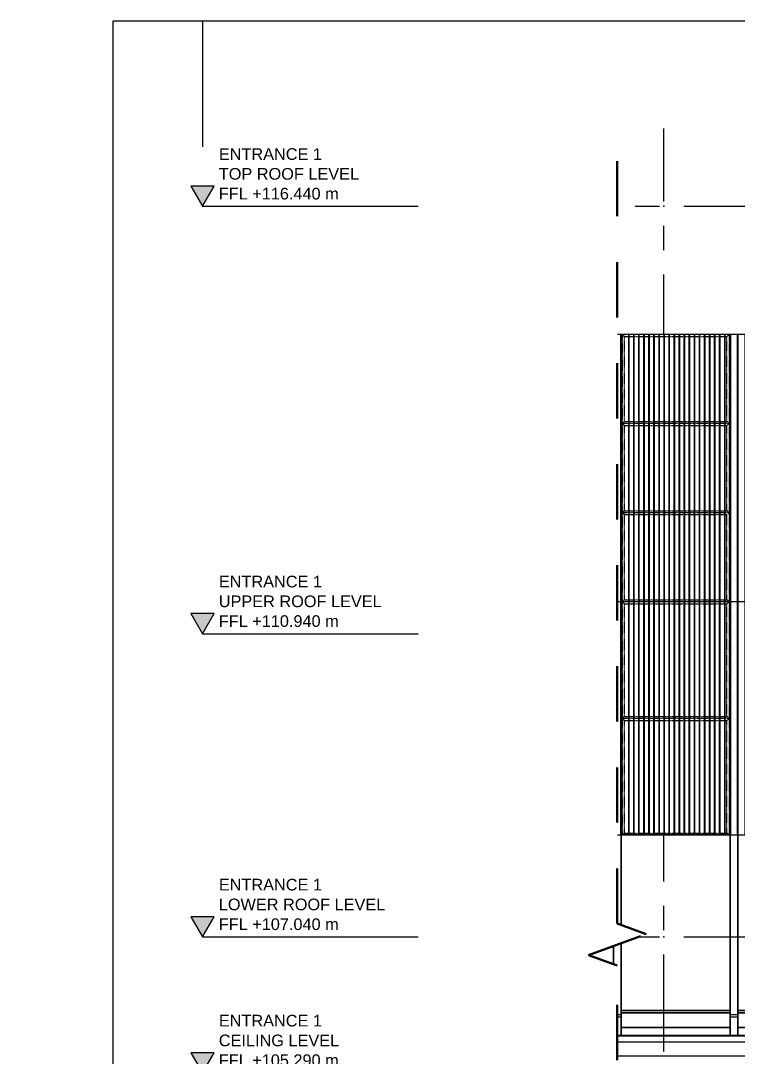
# Model space of a CAD drawing. Header units: millimetres. Extents: x 2519235 to 7246330, y 25937 to 201821.
# Drawn here: x 3234509 to 3243741, y 105490 to 118827 of the extents above; entities that cross this region are included whole.
import ezdxf
from ezdxf.enums import TextEntityAlignment as Align
from ezdxf.xclip import XClip

# ---------------------------------------------------------------- set-up
doc = ezdxf.new("R2010")
doc.units = ezdxf.units.MM
doc.header["$XCLIPFRAME"] = 0
doc.set_wipeout_variables(frame=1)
for name, pattern in [('ACM_Grid2', [9, 6, -1, 1, -1]), ('HIDDEN', [0.375, 0.25, -0.125]), ('HIDDEN2', [4.7625, 3.175, -1.5875]), ('TA_GL_005.00000', [13.75, 5, -1.25, 1.25, -1.25, 5]), ('TA_HL_001.00000', [6.5, 3.55, -2.95]), ('TA_HL_004.00000', [26, 14.2, -11.8])]:
    doc.linetypes.add(name, pattern=pattern)
for name, color, linetype in [('000 - 0_HIDE_OBJ_FRAMING_DEF_SUB_1', 7, 'Continuous'), ('000 - 0_SYM_DWG_BREAKER_MAIN_COLOR_1', 7, 'Continuous'), ('000 - 0_SYM_DWG_BREAKER_WIPEOUT_', 7, 'Continuous'), ('000 - 0_SYM_DWG_GRID-BUBBLE_MAIN_COLOR_1', 7, 'Continuous'), ('000 - 0_SYM_DWG_GRIDLINE_MAIN_COLOR_251', 7, 'Continuous'), ('000 - 0_SYM_DWG_LEVEL_MAIN_COLOR_2', 7, 'Continuous'), ('000 - 0_SYM_DWG_LEVEL_TEXT', 7, 'Continuous'), ('010 - ASPG_EXTR_MAIN_COLOR_2', 7, 'Continuous'), ('010 - ASPG_EXTR_WIPEOUT_', 7, 'Continuous'), ('010 - ASPG_FRAMING_MAIN_COLOR_1', 7, 'Continuous'), ('010 - ASPG_FRAMING_MAIN_COLOR_2', 7, 'Continuous'), ('010 - ASPG_FRAMING_SUB_COLOR_2', 7, 'Continuous'), ('010 - ASPG_FRAMING_SUB_COLOR_3', 7, 'Continuous'), ('010 - ASPG_FRAMING_WIPEOUT_', 7, 'Continuous'), ('_[-125x65x6x8', 7, 'Continuous'), ('_PL-02', 7, 'Continuous'), ('_PLATE-SC', 7, 'Continuous'), ('_SC -100x100x6x8', 7, 'Continuous'), ('_งานโครงสร้าง', 7, 'Continuous'), ('A-canopy', 7, 'Continuous'), ('G-ANNO-HATCH-G251', 7, 'Continuous'), ('Xref-LOUVER$0$_LOUVER', 7, 'Continuous')]:
    doc.layers.add(name, color=color, linetype=linetype)
doc.layers.add('ACM_Line_Grid Line _Existing__Lw2_', color=7, linetype='ACM_Grid2', lineweight=9)
doc.styles.add('Arial', font='arial.ttf', dxfattribs={"height": 300})
doc.styles.add('Arial_1', font='arial.ttf', dxfattribs={"height": 250})
doc.styles.add('TA', font='', dxfattribs={"height": 4.5})
doc.styles.get('TA').set_extended_font_data('Cordia New')

# ---------------------------------------------------------------- blocks, each defined once
blk = doc.blocks.new('Xref-LOUVER$0$A$C4e4e93cb')
at = {"color": 7}
blk.add_wipeout([(10250, 5871), (10250, 8480), (28151, 8480), (28151, 5771), (10520, 5771), (10520, 5871)], dxfattribs=at).dxf.layer = 'A-canopy'
blk.add_wipeout([(10250, 5871), (10250, 8480), (28151, 8480), (28151, 5771), (10520, 5771), (10520, 5871)], dxfattribs=at)
at = {"layer": 'A-canopy', "color": 7}
for p, q in [((16250, 8480), (17650, 8480)), ((16251, 8480), (17650, 8480)), ((17651, 8480), (17600, 8480)), ((17651, 8480), (17600, 8480)), ((17650, 8480), (17650, 7891)), ((17650, 7891), (17650, 8455)), ((17650, 8455), (17650, 8240)), ((17749, 8480), (17653, 8480)), ((17749, 8480), (17653, 8480)), ((17750, 7891), (17750, 8480)), ((17750, 8480), (18300, 8480)), ((17750, 8240), (17750, 8455)), ((17750, 8455), (17750, 7891)), ((17800, 8480), (17751, 8480)), ((17800, 8480), (17751, 8480)), ((17751, 8480), (18300, 8480)), ((18300, 8480), (19150, 8480)), ((18300, 8480), (19150, 8480)), ((19151, 8480), (19100, 8480)), ((19151, 8480), (19100, 8480)), ((19150, 8480), (19150, 7891)), ((19150, 7891), (19150, 8455)), ((19150, 8455), (19150, 8240)), ((19249, 8480), (19153, 8480)), ((19249, 8480), (19153, 8480)), ((19250, 7891), (19250, 8480)), ((19250, 8480), (20650, 8480)), ((19250, 8240), (19250, 8455)), ((19250, 8455), (19250, 7891)), ((19300, 8480), (19251, 8480)), ((19300, 8480), (19251, 8480)), ((19251, 8480), (20650, 8480)), ((17653, 8365), (17651, 8365)), ((17750, 8365), (17749, 8365)), ((19153, 8365), (19151, 8365)), ((19250, 8365), (19249, 8365)), ((17650, 6066), (17650, 7891)), ((17650, 7891), (17650, 6091)), ((17750, 6091), (17750, 7891)), ((17750, 7891), (17750, 6066)), ((19150, 6066), (19150, 7891)), ((19150, 7891), (19150, 6091)), ((19250, 6091), (19250, 7891)), ((19250, 7891), (19250, 6066)), ((17650, 6091), (16250, 6091)), ((16250, 6071), (17650, 6071)), ((16250, 6071), (17650, 6071)), ((16250, 6060), (17650, 6060)), ((17650, 6091), (17650, 6071)), ((17650, 6071), (17650, 6060)), ((17650, 5896), (17650, 6066)), ((17650, 6060), (17650, 6058)), ((17650, 6058), (17650, 5877)), ((17650, 6049), (17650, 6036)), ((17650, 6036), (17650, 6047)), ((17750, 6036), (17650, 6036)), ((17750, 6036), (17650, 6036)), ((17650, 5771), (17650, 6006)), ((17650, 6006), (17650, 5896)), ((17750, 6006), (17650, 6006)), ((17750, 6006), (17650, 6006)), ((17750, 6071), (17750, 6091)), ((18300, 6091), (17750, 6091)), ((17750, 6060), (17750, 6071)), ((17750, 6071), (18300, 6071)), ((17750, 6071), (18300, 6071)), ((17750, 6066), (17750, 5896)), ((17750, 6058), (17750, 6060)), ((17750, 6060), (18300, 6060)), ((17750, 5877), (17750, 6058)), ((17750, 6036), (17750, 6049)), ((17750, 6047), (17750, 6036)), ((17750, 5896), (17750, 6006)), ((17750, 6006), (17750, 5771)), ((19150, 6091), (18300, 6091)), ((18300, 6071), (19150, 6071)), ((18300, 6071), (19150, 6071)), ((18300, 6060), (19150, 6060)), ((19150, 6091), (19150, 6071)), ((19150, 6071), (19150, 6060)), ((19150, 5896), (19150, 6066)), ((19150, 6060), (19150, 6058)), ((19150, 6058), (19150, 5877)), ((19150, 6049), (19150, 6036)), ((19150, 6036), (19150, 6047)), ((19250, 6036), (19150, 6036)), ((19250, 6036), (19150, 6036)), ((19150, 5771), (19150, 6006)), ((19150, 6006), (19150, 5896)), ((19250, 6006), (19150, 6006)), ((19250, 6006), (19150, 6006)), ((19250, 6071), (19250, 6091)), ((20650, 6091), (19250, 6091)), ((19250, 6060), (19250, 6071)), ((19250, 6071), (20650, 6071)), ((19250, 6071), (20650, 6071)), ((19250, 6066), (19250, 5896)), ((19250, 6058), (19250, 6060)), ((19250, 6060), (20650, 6060)), ((19250, 5877), (19250, 6058)), ((19250, 6036), (19250, 6049)), ((19250, 6047), (19250, 6036)), ((19250, 5896), (19250, 6006)), ((19250, 6006), (19250, 5771)), ((16250, 5877), (17650, 5877)), ((16250, 5877), (17650, 5877)), ((16250, 5871), (17650, 5871)), ((16250, 5871), (17650, 5871)), ((17650, 5877), (17650, 5871)), ((17650, 5872), (17650, 5873)), ((17650, 5873), (17650, 5872)), ((17650, 5871), (17650, 5771)), ((17750, 5871), (17750, 5877)), ((17750, 5877), (18300, 5877)), ((17750, 5877), (18300, 5877)), ((17750, 5872), (17750, 5873)), ((17750, 5873), (17750, 5872)), ((17750, 5771), (17750, 5871)), ((17750, 5871), (18300, 5871)), ((17750, 5871), (18300, 5871)), ((18300, 5877), (19150, 5877)), ((18300, 5877), (19150, 5877)), ((18300, 5871), (19150, 5871)), ((18300, 5871), (19150, 5871)), ((19150, 5877), (19150, 5871)), ((19150, 5872), (19150, 5873)), ((19150, 5873), (19150, 5872)), ((19150, 5871), (19150, 5771)), ((19250, 5871), (19250, 5877)), ((19250, 5877), (20650, 5877)), ((19250, 5877), (20650, 5877)), ((19250, 5872), (19250, 5873)), ((19250, 5873), (19250, 5872)), ((19250, 5771), (19250, 5871)), ((19250, 5871), (20650, 5871)), ((19250, 5871), (20650, 5871)), ((16250, 5771), (17650, 5771)), ((16250, 5771), (17650, 5771)), ((17750, 5771), (18300, 5771)), ((17750, 5771), (18300, 5771)), ((18300, 5771), (19150, 5771)), ((18300, 5771), (19150, 5771)), ((19250, 5771), (20650, 5771)), ((19250, 5771), (20650, 5771))]:
    blk.add_line(p, q, dxfattribs=at)
blk.add_lwpolyline([(10250, 5871), (10250, 8480), (28151, 8480), (28151, 5771), (10520, 5771), (10520, 5871)], close=True, dxfattribs=at)
blk = doc.blocks.new('*U94')
at = {"color": 7, "linetype": 'HIDDEN2', "ltscale": 0.3}
blk.add_line((0, -26.5), (-5700, -26.5), dxfattribs=at)
at = {"color": 7}
blk.add_lwpolyline([(0, 32.5), (-5700, 32.5), (-5700, -32.5), (0, -32.5)], close=True, dxfattribs=at)
blk = doc.blocks.new('*U92')
at = {"color": 7, "linetype": 'HIDDEN2', "ltscale": 0.3}
blk.add_line((0, -26.5), (-2700, -26.5), dxfattribs=at)
at = {"color": 7}
blk.add_lwpolyline([(0, 32.5), (-2700, 32.5), (-2700, -32.5), (0, -32.5)], close=True, dxfattribs=at)
blk = doc.blocks.new('_PL-01')
at = {"layer": 'G-ANNO-HATCH-G251'}
h = blk.add_hatch(dxfattribs=at)
h.set_pattern_fill('AR-CONC', scale=0.05)
h.set_pattern_definition([(50, (-178564.836, -85577.109), (9.10923345, -0.79695428), [0.9525, -10.4775]), (355, (-178564.836, -85577.109), (-1.76217107, 9.55284226), [0.762, -8.3820292]), (100.4514447, (-178564.077, -85577.176), (7.34706235, 8.7558876), [0.80950044, -8.90451223]), (46.1842, (-178564.836, -85574.569), (13.55395204, -2.1021164), [1.42875, -15.71625]), (96.6355576, (-178563.706, -85574.744), (11.8702067, 12.3713062), [1.2142512, -13.3567804]), (351.184151, (-178564.836, -85574.57), (11.8702067, 12.3713062), [1.1429984, -12.5729866]), (21, (-178563.566, -85575.204), (7.58071956, -5.1132599), [0.9525, -10.4775]), (326, (-178563.566, -85575.204), (3.0901014, 9.2093983), [0.762, -8.382]), (71.451445, (-178562.934, -85575.63), (10.67082096, 4.09613844), [0.80950044, -8.9044969]), (37.5, (-178564.8358, -85577.1093), (0.15443016, 4.227751944), [0, -8.2804, 0, -8.509, 0, -8.41375]), (7.5, (-178564.836, -85577.1093), (3.34098313, 5.00902874), [0, -4.8514, 0, -8.0899, 0, -3.20675]), (327.5, (-178567.668, -85577.1093), (6.77952976, -0.2864372), [0, -3.175, 0, -9.906, 0, -13.1445]), (317.5, (-178568.938, -85577.1093), (7.40645907, 1.27132455), [0, -4.1275, 0, -6.5786, 0, -9.3345])])
h.paths.add_polyline_path([(70, 0), (-70, 0), (-70, -10), (70, -10)])
h = blk.add_hatch(dxfattribs=at)
h.set_pattern_fill('ANSI32', scale=0.5, angle=90)
h.set_pattern_definition([(135, (-178371.5467, -85577.1093), (-3.36759605, -3.36759605), []), (135, (-178371.5467, -85574.8643), (-3.36759605, -3.36759605), [])])
h.paths.add_polyline_path([(70, -10), (-70, -10), (-70, -20), (70, -20)])
at = {"color": 7}
for points in [[(-70, 0), (70, 0), (70, -10), (-70, -10)], [(-70, -10), (70, -10), (70, -20), (-70, -20)]]:
    blk.add_lwpolyline(points, close=True, dxfattribs=at)
at = {"layer": 'ACM_Line_Grid Line _Existing__Lw2_', "color": 7, "lineweight": 20}
blk.add_line((0, 0), (0, -20), dxfattribs=at)
blk = doc.blocks.new('*U124')
at = {"color": 7}
for p, q in [((-3, 3170), (-63, 3170)), ((-58, 3165), (-50, 3165)), ((-50, 5), (-50, 3165)), ((-50, 3165), (50, 3165)), ((-25, 3142), (-25, 3128)), ((-25, 3142), (-24, 3140)), ((-25, 3128), (-24, 3130)), ((-22, 3142), (-24, 3140)), ((-24, 3140), (-24, 3130)), ((-24, 3130), (-22, 3128)), ((-22, 3142), (-21, 3140)), ((-22, 3142), (-22, 3128)), ((-22, 3128), (-21, 3130)), ((-20, 3142), (-21, 3140)), ((-21, 3140), (-21, 3130)), ((-21, 3130), (-20, 3128)), ((-20, 3142), (-19, 3140)), ((-20, 3142), (-20, 3128)), ((-20, 3128), (-19, 3130)), ((-18, 3146), (-19, 3145)), ((-19, 3145), (-19, 3125)), ((-18, 3124), (-19, 3125)), ((-18, 3146), (-11, 3146)), ((-18, 3139), (-11, 3139)), ((-18, 3131), (-11, 3131)), ((-18, 3124), (-11, 3124)), ((-11, 3146), (-10, 3145)), ((-11, 3124), (-10, 3125)), ((-10, 3148), (-10, 3121)), ((-10, 3148), (-8, 3148)), ((-10, 3121), (-8, 3121)), ((-8, 3148), (-8, 3121)), ((-3, 3165), (-3, 3170)), ((4, 3121), (4, 3148)), ((6, 3148), (4, 3148)), ((6, 3121), (4, 3121)), ((6, 3121), (6, 3148)), ((7, 3146), (6, 3145)), ((7, 3124), (6, 3125)), ((14, 3146), (7, 3146)), ((14, 3139), (7, 3139)), ((14, 3131), (7, 3131)), ((14, 3124), (7, 3124)), ((14, 3146), (15, 3145)), ((14, 3124), (15, 3125)), ((15, 3125), (15, 3145)), ((23, 3146), (16, 3146)), ((23, 3139), (16, 3139)), ((23, 3131), (16, 3131)), ((23, 3124), (16, 3124)), ((23, 3146), (24, 3145)), ((23, 3124), (24, 3125)), ((24, 3125), (24, 3145)), ((25, 3142), (24, 3140)), ((25, 3128), (24, 3130)), ((26, 3140), (25, 3142)), ((25, 3128), (25, 3142)), ((25, 3128), (26, 3130)), ((27, 3142), (26, 3140)), ((26, 3130), (26, 3140)), ((27, 3128), (26, 3130)), ((29, 3140), (27, 3142)), ((27, 3128), (27, 3142)), ((27, 3128), (29, 3130)), ((30, 3142), (29, 3140)), ((29, 3140), (29, 3130)), ((30, 3128), (29, 3130)), ((30, 3128), (30, 3142)), ((50, 3165), (50, 5)), ((-3, 0), (-63, 0)), ((-58, 5), (-50, 5)), ((-50, 5), (50, 5)), ((-25, 28), (-25, 42)), ((-25, 42), (-24, 40)), ((-25, 28), (-24, 30)), ((-24, 40), (-22, 42)), ((-24, 30), (-24, 40)), ((-22, 28), (-24, 30)), ((-22, 42), (-21, 40)), ((-22, 28), (-22, 42)), ((-22, 28), (-21, 30)), ((-21, 40), (-20, 42)), ((-21, 30), (-21, 40)), ((-20, 28), (-21, 30)), ((-20, 42), (-19, 40)), ((-20, 28), (-20, 42)), ((-20, 28), (-19, 30)), ((-18, 46), (-19, 45)), ((-19, 25), (-19, 45)), ((-18, 24), (-19, 25)), ((-18, 46), (-11, 46)), ((-18, 39), (-11, 39)), ((-18, 31), (-11, 31)), ((-18, 24), (-11, 24)), ((-11, 46), (-10, 45)), ((-11, 24), (-10, 25)), ((-10, 22), (-10, 49)), ((-10, 49), (-8, 49)), ((-10, 22), (-8, 22)), ((-8, 22), (-8, 49)), ((-3, 5), (-3, 0)), ((4, 49), (4, 22)), ((6, 49), (4, 49)), ((6, 22), (4, 22)), ((6, 49), (6, 22)), ((7, 46), (6, 45)), ((7, 24), (6, 25)), ((14, 46), (7, 46)), ((14, 39), (7, 39)), ((14, 31), (7, 31)), ((14, 24), (7, 24)), ((14, 46), (15, 45)), ((14, 24), (15, 25)), ((15, 45), (15, 25)), ((23, 46), (16, 46)), ((23, 39), (16, 39)), ((23, 31), (16, 31)), ((23, 24), (16, 24)), ((23, 46), (24, 45)), ((23, 24), (24, 25)), ((24, 45), (24, 25)), ((25, 42), (24, 40)), ((25, 28), (24, 30)), ((25, 42), (26, 40)), ((25, 42), (25, 28)), ((26, 30), (25, 28)), ((27, 42), (26, 40)), ((26, 40), (26, 30)), ((27, 28), (26, 30)), ((27, 42), (29, 40)), ((27, 42), (27, 28)), ((29, 30), (27, 28)), ((30, 42), (29, 40)), ((29, 30), (29, 40)), ((30, 28), (29, 30)), ((30, 42), (30, 28))]:
    blk.add_line(p, q, dxfattribs=at)
at = {"color": 7, "linetype": 'HIDDEN'}
for p, q in [((-8, 3160), (-8, 3115)), ((-8, 10), (-8, 55))]:
    blk.add_line(p, q, dxfattribs=at)
at = {"color": 7, "linetype": 'HIDDEN', "ltscale": 0.1}
for p, q in [((-3, 3165), (-3, 5)), ((3, 5), (3, 3165))]:
    blk.add_line(p, q, dxfattribs=at)
at = {"color": 7}
for points in [[(-18, 3146, 0.325), (-18, 3139, 0.325), (-18, 3131, 0.325), (-18, 3124, 0.325)], [(-11, 3146, -0.325), (-11, 3139, -0.325), (-11, 3131, -0.325), (-11, 3124, -0.325)], [(7, 3124, -0.325), (7, 3131, -0.325), (7, 3139, -0.325), (7, 3146, -0.325)], [(14, 3124, 0.325), (14, 3131, 0.325), (14, 3139, 0.325), (14, 3146, 0.325)], [(23, 3124, 0.325), (23, 3131, 0.325), (23, 3139, 0.325), (23, 3146, 0.325)], [(-18, 24, -0.325), (-18, 31, -0.325), (-18, 39, -0.325), (-18, 46, -0.325)], [(-11, 24, 0.325), (-11, 31, 0.325), (-11, 39, 0.325), (-11, 46, 0.325)], [(7, 46, 0.325), (7, 39, 0.325), (7, 31, 0.325), (7, 24, 0.325)], [(14, 46, -0.325), (14, 39, -0.325), (14, 31, -0.325), (14, 24, -0.325)], [(23, 46, -0.325), (23, 39, -0.325), (23, 31, -0.325), (23, 24, -0.325)]]:
    blk.add_lwpolyline(points, format="xyb", dxfattribs=at)
for points in [[(16, 3146, 0.325), (16, 3139, 0.325), (16, 3131, 0.325), (16, 3124), (15, 3125), (15, 3145)], [(16, 24, -0.325), (16, 31, -0.325), (16, 39, -0.325), (16, 46), (15, 45), (15, 25)]]:
    blk.add_lwpolyline(points, format="xyb", close=True, dxfattribs=at)
for centre, radius, start, end in [((-57, 3171), 5.91, 188.4792, 263.1502), ((-18, 3135), 9.29, 134.3223, 225.6777), ((72, 3131), 47.7, 178.4903, 181.5097), ((23, 3135), 9.29, 314.3223, 45.6777), ((-57, -1), 5.91, 96.8498, 171.5208), ((-18, 35), 9.29, 134.3223, 225.6777), ((72, 39), 47.7, 178.4903, 181.5097), ((23, 35), 9.29, 314.3223, 45.6777)]:
    blk.add_arc(centre, radius, start, end, dxfattribs=at)
at = {"color": 7, "linetype": 'HIDDEN'}
for centre, radius, start, end in [((-13, 3160), 5, 0, 90), ((-2, 3116), 5.91, 186.8498, 261.5208), ((-13, 10), 5, 270, 0), ((-2, 54), 5.91, 98.4792, 173.1502)]:
    blk.add_arc(centre, radius, start, end, dxfattribs=at)
at = {"layer": 'Defpoints', "color": 7}
blk.add_line((0, 3170), (0, 0), dxfattribs=at)
blk = doc.blocks.new('*U136')
at = {"color": 7}
for p, q in [((-3, 1970), (-63, 1970)), ((-58, 1965), (-50, 1965)), ((-50, -395), (-50, 1965)), ((-50, 1965), (50, 1965)), ((-25, 1942), (-25, 1928)), ((-25, 1942), (-24, 1940)), ((-25, 1928), (-24, 1930)), ((-22, 1942), (-24, 1940)), ((-24, 1940), (-24, 1930)), ((-24, 1930), (-22, 1928)), ((-22, 1942), (-21, 1940)), ((-22, 1942), (-22, 1928)), ((-22, 1928), (-21, 1930)), ((-20, 1942), (-21, 1940)), ((-21, 1940), (-21, 1930)), ((-21, 1930), (-20, 1928)), ((-20, 1942), (-19, 1940)), ((-20, 1942), (-20, 1928)), ((-20, 1928), (-19, 1930)), ((-18, 1946), (-19, 1945)), ((-19, 1945), (-19, 1925)), ((-18, 1924), (-19, 1925)), ((-18, 1946), (-11, 1946)), ((-18, 1939), (-11, 1939)), ((-18, 1931), (-11, 1931)), ((-18, 1924), (-11, 1924)), ((-11, 1946), (-10, 1945)), ((-11, 1924), (-10, 1925)), ((-10, 1948), (-10, 1921)), ((-10, 1948), (-8, 1948)), ((-10, 1921), (-8, 1921)), ((-8, 1948), (-8, 1921)), ((-3, 1965), (-3, 1970)), ((4, 1921), (4, 1948)), ((6, 1948), (4, 1948)), ((6, 1921), (4, 1921)), ((6, 1921), (6, 1948)), ((7, 1946), (6, 1945)), ((7, 1924), (6, 1925)), ((14, 1946), (7, 1946)), ((14, 1939), (7, 1939)), ((14, 1931), (7, 1931)), ((14, 1924), (7, 1924)), ((14, 1946), (15, 1945)), ((14, 1924), (15, 1925)), ((15, 1925), (15, 1945)), ((23, 1946), (16, 1946)), ((23, 1939), (16, 1939)), ((23, 1931), (16, 1931)), ((23, 1924), (16, 1924)), ((23, 1946), (24, 1945)), ((23, 1924), (24, 1925)), ((24, 1925), (24, 1945)), ((25, 1942), (24, 1940)), ((25, 1928), (24, 1930)), ((26, 1940), (25, 1942)), ((25, 1928), (25, 1942)), ((25, 1928), (26, 1930)), ((27, 1942), (26, 1940)), ((26, 1930), (26, 1940)), ((27, 1928), (26, 1930)), ((29, 1940), (27, 1942)), ((27, 1928), (27, 1942)), ((27, 1928), (29, 1930)), ((30, 1942), (29, 1940)), ((29, 1940), (29, 1930)), ((30, 1928), (29, 1930)), ((30, 1928), (30, 1942)), ((50, 1965), (50, -395)), ((-3, -400), (-63, -400)), ((-58, -395), (-50, -395)), ((-50, -395), (50, -395)), ((-25, -372), (-25, -358)), ((-25, -358), (-24, -360)), ((-25, -372), (-24, -370)), ((-24, -360), (-22, -358)), ((-24, -370), (-24, -360)), ((-22, -372), (-24, -370)), ((-22, -358), (-21, -360)), ((-22, -372), (-22, -358)), ((-22, -372), (-21, -370)), ((-21, -360), (-20, -358)), ((-21, -370), (-21, -360)), ((-20, -372), (-21, -370)), ((-20, -358), (-19, -360)), ((-20, -372), (-20, -358)), ((-20, -372), (-19, -370)), ((-18, -354), (-19, -355)), ((-19, -375), (-19, -355)), ((-18, -376), (-19, -375)), ((-18, -354), (-11, -354)), ((-18, -361), (-11, -361)), ((-18, -369), (-11, -369)), ((-18, -376), (-11, -376)), ((-11, -354), (-10, -355)), ((-11, -376), (-10, -375)), ((-10, -379), (-10, -352)), ((-10, -352), (-8, -352)), ((-10, -379), (-8, -379)), ((-8, -379), (-8, -352)), ((-3, -395), (-3, -400)), ((4, -352), (4, -379)), ((6, -352), (4, -352)), ((6, -379), (4, -379)), ((6, -352), (6, -379)), ((7, -354), (6, -355)), ((7, -376), (6, -375)), ((14, -354), (7, -354)), ((14, -361), (7, -361)), ((14, -369), (7, -369)), ((14, -376), (7, -376)), ((14, -354), (15, -355)), ((14, -376), (15, -375)), ((15, -355), (15, -375)), ((23, -354), (16, -354)), ((23, -361), (16, -361)), ((23, -369), (16, -369)), ((23, -376), (16, -376)), ((23, -354), (24, -355)), ((23, -376), (24, -375)), ((24, -355), (24, -375)), ((25, -358), (24, -360)), ((25, -372), (24, -370)), ((25, -358), (26, -360)), ((25, -358), (25, -372)), ((26, -370), (25, -372)), ((27, -358), (26, -360)), ((26, -360), (26, -370)), ((27, -372), (26, -370)), ((27, -358), (29, -360)), ((27, -358), (27, -372)), ((29, -370), (27, -372)), ((30, -358), (29, -360)), ((29, -370), (29, -360)), ((30, -372), (29, -370)), ((30, -358), (30, -372))]:
    blk.add_line(p, q, dxfattribs=at)
at = {"color": 7, "linetype": 'HIDDEN'}
for p, q in [((-8, 1960), (-8, 1915)), ((-8, -390), (-8, -345))]:
    blk.add_line(p, q, dxfattribs=at)
at = {"color": 7, "linetype": 'HIDDEN', "ltscale": 0.1}
for p, q in [((-3, 1965), (-3, -395)), ((3, -395), (3, 1965))]:
    blk.add_line(p, q, dxfattribs=at)
at = {"color": 7}
for points in [[(-18, 1946, 0.325), (-18, 1939, 0.325), (-18, 1931, 0.325), (-18, 1924, 0.325)], [(-11, 1946, -0.325), (-11, 1939, -0.325), (-11, 1931, -0.325), (-11, 1924, -0.325)], [(7, 1924, -0.325), (7, 1931, -0.325), (7, 1939, -0.325), (7, 1946, -0.325)], [(14, 1924, 0.325), (14, 1931, 0.325), (14, 1939, 0.325), (14, 1946, 0.325)], [(23, 1924, 0.325), (23, 1931, 0.325), (23, 1939, 0.325), (23, 1946, 0.325)], [(-18, -376, -0.325), (-18, -369, -0.325), (-18, -361, -0.325), (-18, -354, -0.325)], [(-11, -376, 0.325), (-11, -369, 0.325), (-11, -361, 0.325), (-11, -354, 0.325)], [(7, -354, 0.325), (7, -361, 0.325), (7, -369, 0.325), (7, -376, 0.325)], [(14, -354, -0.325), (14, -361, -0.325), (14, -369, -0.325), (14, -376, -0.325)], [(23, -354, -0.325), (23, -361, -0.325), (23, -369, -0.325), (23, -376, -0.325)]]:
    blk.add_lwpolyline(points, format="xyb", dxfattribs=at)
for points in [[(16, 1946, 0.325), (16, 1939, 0.325), (16, 1931, 0.325), (16, 1924), (15, 1925), (15, 1945)], [(16, -376, -0.325), (16, -369, -0.325), (16, -361, -0.325), (16, -354), (15, -355), (15, -375)]]:
    blk.add_lwpolyline(points, format="xyb", close=True, dxfattribs=at)
for centre, radius, start, end in [((-57, 1971), 5.91, 188.4792, 263.1502), ((-18, 1935), 9.29, 134.3223, 225.6777), ((72, 1931), 47.7, 178.4903, 181.5097), ((23, 1935), 9.29, 314.3223, 45.6777), ((-57, -401), 5.91, 96.8498, 171.5208), ((-18, -365), 9.29, 134.3223, 225.6777), ((72, -361), 47.7, 178.4903, 181.5097), ((23, -365), 9.29, 314.3223, 45.6777)]:
    blk.add_arc(centre, radius, start, end, dxfattribs=at)
at = {"color": 7, "linetype": 'HIDDEN'}
for centre, radius, start, end in [((-13, 1960), 5, 0, 90), ((-2, 1916), 5.91, 186.8498, 261.5208), ((-13, -390), 5, 270, 0), ((-2, -346), 5.91, 98.4792, 173.1502)]:
    blk.add_arc(centre, radius, start, end, dxfattribs=at)
at = {"layer": 'Defpoints', "color": 7}
blk.add_line((0, 1970), (0, -400), dxfattribs=at)
blk = doc.blocks.new('_PL-02')
at = {"layer": 'G-ANNO-HATCH-G251'}
h = blk.add_hatch(dxfattribs=at)
h.set_pattern_fill('ANSI32', scale=0.5, angle=90)
h.set_pattern_definition([(135, (-178371.5467, -85567.1093), (-3.36759605, -3.36759605), []), (135, (-178371.5467, -85564.8643), (-3.36759605, -3.36759605), [])])
h.paths.add_polyline_path([(70, 0), (-70, 0), (-70, -10), (70, -10)])
at = {"color": 7}
blk.add_lwpolyline([(-70, 0), (70, 0), (70, -10), (-70, -10)], close=True, dxfattribs=at)
at = {"layer": 'ACM_Line_Grid Line _Existing__Lw2_', "color": 7, "lineweight": 20}
blk.add_line((0, 0), (0, -10), dxfattribs=at)
blk = doc.blocks.new('W-1-PP17-ENT1_REV02_20260415-163809_PP17_ENT1_SE_ELE3')
at = {"layer": '_งานโครงสร้าง', "color": 7}
for p, q in [((775, 114340), (775, 100790)), ((775, 114340), (1025, 114340)), ((350, 110840), (600, 110840)), ((-1975, 108140), (775, 108140))]:
    blk.add_line(p, q, dxfattribs=at)
at = {"layer": '_งานโครงสร้าง', "color": 7, "extrusion": (-1.22465e-16, 1, 0)}
for p, q in [((-1975, 110840), (775, 110840)), ((-1975, 110540), (775, 110540))]:
    blk.add_line(p, q, dxfattribs=at)
at = {"layer": '_งานโครงสร้าง', "color": 7}
for points in [[(-4975, 114340), (775, 114340), (775, 114040), (-4975, 114040)], [(-1975, 106940), (775, 106940), (775, 105490), (-1975, 105490)]]:
    blk.add_lwpolyline(points, close=True, dxfattribs=at)
at = {"layer": '_[-125x65x6x8', "color": 7}
for name, p in [('*U94', (750, 113365)), ('*U94', (750, 111865)), ('*U92', (750, 110040)), ('*U92', (750, 108865))]:
    blk.add_blockref(name, p, dxfattribs=at)
at = {"layer": '_PL-02', "color": 7}
for p in [(475, 114040), (475, 110540)]:
    blk.add_blockref('_PL-02', p, dxfattribs=at)
at = {"layer": '_PLATE-SC', "color": 7, "xscale": -1, "rotation": 180}
for p in [(475, 110840), (475, 108140)]:
    blk.add_blockref('_PL-01', p, dxfattribs=at)
at = {"layer": '_SC -100x100x6x8', "color": 7}
for name, p in [('*U124', (475, 110860)), ('*U136', (475, 108560))]:
    blk.add_blockref(name, p, dxfattribs=at)
at = {"layer": 'Xref-LOUVER$0$_LOUVER', "color": 7}
blk.add_blockref('Xref-LOUVER$0$A$C4e4e93cb', (-18300, 100000), dxfattribs=at)
blk = doc.blocks.new('A$C9a10139f')
at = {"layer": '000 - 0_HIDE_OBJ_FRAMING_DEF_SUB_1', "lineweight": 9}
h = blk.add_hatch(dxfattribs=at)
h.set_pattern_fill('FP_25', style=0, pattern_type=2)
h.set_pattern_definition([(90, (2976300.8, 29362.6), (-1500, 9e-14), [])])
h.paths.add_polyline_path([(-43253, 2268), (-14879, 2268), (-14879, 2271), (-16150, 2271), (-16150, 2386), (-16250, 2386), (-16250, 2271), (-17650, 2271), (-17650, 2386), (-17750, 2386), (-17750, 2271), (-19150, 2271), (-19150, 2386), (-19250, 2386), (-19250, 2271), (-20650, 2271), (-20650, 2386), (-20750, 2386), (-20750, 2271), (-22150, 2271), (-22150, 2386), (-22250, 2386), (-22250, 2271), (-23650, 2271), (-23650, 2386), (-23750, 2386), (-23750, 2271), (-25150, 2271), (-25150, 2386), (-25250, 2386), (-25250, 2271), (-26650, 2271), (-26650, 2386), (-26750, 2386), (-26750, 2271), (-28150, 2271), (-28150, 2386), (-28250, 2386), (-28250, 2271), (-29650, 2271), (-29650, 2386), (-29750, 2386), (-29750, 2271), (-31150, 2271), (-31150, 2386), (-31250, 2386), (-31250, 2271), (-32381, 2271), (-32381, 2371), (-32650, 2372), (-32650, 2386), (-40862, 2386), (-40988, 2386), (-43210, 2270)])
h.paths.add_polyline_path([(-14760, 2268), (-14760, 2271), (-14770, 2271), (-14770, 2268)])
at = {"layer": '000 - 0_HIDE_OBJ_FRAMING_DEF_SUB_1', "color": 7}
for p, q in [((-25250, 2503), (-25150, 2503)), ((-25250, 2503), (-25150, 2503)), ((-25250, 2403), (-25150, 2403)), ((-14774, 2268), (-43612, 2268)), ((-25250, 2398), (-25150, 2398)), ((-23750, 2398), (-23650, 2398)), ((-14750, 2190), (-44055, 2190)), ((-14750, 2266), (-43636, 2266)), ((-14750, 2006), (-44055, 2006)), ((-14700, 1990), (-44480, 1990)), ((-26575, 1990), (-25227, 1990)), ((-25176, 1990), (-23825, 1990))]:
    blk.add_line(p, q, dxfattribs=at)
at = {"layer": '000 - 0_HIDE_OBJ_FRAMING_DEF_SUB_1', "color": 7, "lineweight": 9}
for p, q in [((-25227, 1990), (-26575, 1990)), ((-23825, 1990), (-25176, 1990))]:
    blk.add_line(p, q, dxfattribs=at)
blk = doc.blocks.new('*U967')
at = {"layer": '000 - 0_SYM_DWG_LEVEL_MAIN_COLOR_2'}
blk.add_hatch(color=7, dxfattribs=at).paths.add_polyline_path([(-532.51, 5.18), (-535.5, 0), (-538.49, 5.18)])
at = {"color": 7}
blk.add_point((0, 0), dxfattribs=at)
at = {"layer": '000 - 0_SYM_DWG_GRIDLINE_MAIN_COLOR_251', "color": 7}
blk.add_lwpolyline([(-535.5, 0), (-489, 0), (-484.5, 0), (-480, 0)], dxfattribs=at)
at = {"layer": '000 - 0_SYM_DWG_LEVEL_MAIN_COLOR_2', "color": 7, "lineweight": 25}
for p, q in [((-532.51, 5.18), (-538.49, 5.18)), ((-538.49, 5.18), (-535.5, 0)), ((-535.5, 0), (-532.51, 5.18))]:
    blk.add_line(p, q, dxfattribs=at)
at = {"layer": '000 - 0_SYM_DWG_LEVEL_TEXT', "color": 7, "style": 'Arial_1'}
for tag, p in [('LV_NAME_1', (-531.28, 11.92)), ('LV_NAME_2', (-531.29, 6.83)), ('LV_NAME_3', (-531.3, 1.74))]:
    blk.add_attdef(tag, p, '', height=3, dxfattribs=at)
blk = doc.blocks.new('*U966')
at = {"layer": '000 - 0_SYM_DWG_LEVEL_MAIN_COLOR_2'}
blk.add_hatch(color=7, dxfattribs=at).paths.add_polyline_path([(-532.51, 5.18), (-535.5, 0), (-538.49, 5.18)])
at = {"color": 7}
blk.add_point((0, 0), dxfattribs=at)
at = {"layer": '000 - 0_SYM_DWG_GRIDLINE_MAIN_COLOR_251', "color": 7}
blk.add_lwpolyline([(-535.5, 0), (-489, 0), (-484.5, 0), (-480, 0)], dxfattribs=at)
at = {"layer": '000 - 0_SYM_DWG_LEVEL_MAIN_COLOR_2', "color": 7, "lineweight": 25}
for p, q in [((-532.51, 5.18), (-538.49, 5.18)), ((-538.49, 5.18), (-535.5, 0)), ((-535.5, 0), (-532.51, 5.18))]:
    blk.add_line(p, q, dxfattribs=at)
at = {"layer": '000 - 0_SYM_DWG_LEVEL_TEXT', "color": 7, "style": 'Arial_1'}
for tag, p in [('LV_NAME_1', (-531.28, 11.92)), ('LV_NAME_2', (-531.29, 6.83)), ('LV_NAME_3', (-531.3, 1.74))]:
    blk.add_attdef(tag, p, '', height=3, dxfattribs=at)
blk = doc.blocks.new('*U970')
at = {"layer": '000 - 0_SYM_DWG_GRIDLINE_MAIN_COLOR_251', "color": 7, "linetype": 'ByBlock', "ltscale": 5}
blk.add_line((20, 0), (-348.8, 0), dxfattribs=at)
at = {"layer": '000 - 0_SYM_DWG_GRIDLINE_MAIN_COLOR_251', "color": 7}
blk.add_point((-328.8, 0), dxfattribs=at)
at = {"color": 7, "style": 'TA', "flags": 1}
blk.add_attdef('LOCATION', (6, -6), '', height=4.5, rotation=270, dxfattribs=at)
at = {"layer": '000 - 0_SYM_DWG_GRID-BUBBLE_MAIN_COLOR_1', "color": 7, "style": 'Arial'}
blk.add_attdef('GRID-HEAD', text='', height=4, rotation=90, dxfattribs=at).set_placement((42.25, 0), align=Align.MIDDLE_CENTER)
blk = doc.blocks.new('*U996')
at = {"layer": '000 - 0_SYM_DWG_GRIDLINE_MAIN_COLOR_251', "color": 7, "linetype": 'ByBlock', "ltscale": 5}
blk.add_line((20, 0), (-878, 0), dxfattribs=at)
at = {"color": 7, "style": 'TA', "flags": 1}
blk.add_attdef('LOCATION', (6, -6), '', height=4.5, rotation=270, dxfattribs=at)
blk = doc.blocks.new('W-1-PP17-ENT1_REV02_20260415-163734_PP17_ENT1_ELE3_DIMS')
at = {"color": 7, "xscale": 50, "yscale": 50, "zscale": 50}
for name, p, values in [('*U966', (0, 116440), {'LV_NAME_1': 'ENTRANCE 1', 'LV_NAME_2': 'TOP ROOF LEVEL', 'LV_NAME_3': 'FFL +116.440 m'}), ('*U967', (0, 110940), {'LV_NAME_1': 'ENTRANCE 1', 'LV_NAME_2': 'UPPER ROOF LEVEL', 'LV_NAME_3': 'FFL +110.940 m'}), ('*U967', (0, 107040), {'LV_NAME_1': 'ENTRANCE 1', 'LV_NAME_2': 'LOWER ROOF LEVEL', 'LV_NAME_3': 'FFL +107.040 m'}), ('*U967', (0, 105290), {'LV_NAME_1': 'ENTRANCE 1', 'LV_NAME_2': 'CEILING LEVEL', 'LV_NAME_3': 'FFL +105.290 m'})]:
    blk.add_blockref(name, p, dxfattribs=at).add_auto_attribs(values)
at = {"layer": '000 - 0_SYM_DWG_GRIDLINE_MAIN_COLOR_251', "color": 7, "linetype": 'TA_GL_005.00000', "xscale": 50, "yscale": 50, "zscale": 50}
for name, p, rotation in [('*U970', (0, 100000), 270), ('*U996', (-18300, 116440), 180), ('*U996', (-18300, 110940), 180), ('*U996', (-18300, 107040), 180)]:
    blk.add_blockref(name, p, dxfattribs=dict(at, rotation=rotation))
blk = doc.blocks.new('*U961')
at = {"color": 7}
blk.add_wipeout([(0, -476), (-29580, -476), (-29580, -470), (-29530, -470), (-29530, -301), (-29780, -301), (-29780, -276), (-29355, -260), (-29355, -76), (-28936, -76), (-28936, 0), (0, 0)], dxfattribs=at).dxf.layer = 'A-canopy'
at = {"layer": 'A-canopy', "color": 7}
for p, q in [((-28936, -76), (0, -76)), ((-29355, -260), (0, -260))]:
    blk.add_line(p, q, dxfattribs=at)
blk.add_lwpolyline([(0, 0), (-28936, 0), (-28936, -76), (-29355, -76), (-29355, -260), (-29780, -276), (-29780, -301), (-29530, -301), (-29530, -470), (-29580, -470), (-29580, -476), (0, -476)], dxfattribs=at)
blk.add_lwpolyline([(0, -476), (-29580, -476), (-29580, -470), (-29530, -470), (-29530, -301), (-29780, -301), (-29780, -276), (-29355, -260), (-29355, -76), (-28936, -76), (-28936, 0), (0, 0)], close=True, dxfattribs=at)
blk = doc.blocks.new('*U974')
at = {"color": 7}
blk.add_wipeout([(129.3, 185.36), (0, 185.36), (0, 5.4), (7.42, 2.7), (-7.42, -2.7), (0, -5.4), (0, -205.22), (129.3, -205.22)], dxfattribs=at).dxf.layer = '000 - 0_SYM_DWG_BREAKER_WIPEOUT_'
at = {"layer": '000 - 0_SYM_DWG_BREAKER_MAIN_COLOR_1', "color": 7, "linetype": 'ByBlock', "lineweight": -2}
for p, q in [((0, 185.73), (0, 5.4)), ((0, 5.4), (7.42, 2.7)), ((7.42, 2.7), (-7.42, -2.7)), ((-7.42, -2.7), (0, -5.4)), ((0, -5.4), (0, -205.22))]:
    blk.add_line(p, q, dxfattribs=at)
blk = doc.blocks.new('A$Cb853d02f')
at = {"layer": 'Defpoints', "color": 7}
blk.add_line((22.99, 444), (22.99, 0), dxfattribs=at)
blk.add_lwpolyline([(773.84, 0), (0, 0), (0, 444), (773.84, 444)], close=True, dxfattribs=at)
blk = doc.blocks.new('*U1309')
at = {"color": 7}
blk.add_wipeout([(0, -40), (27009, -40), (27009, 40), (0, 40)], dxfattribs=at).dxf.layer = '010 - ASPG_FRAMING_WIPEOUT_'
at = {"layer": '010 - ASPG_FRAMING_MAIN_COLOR_2', "color": 7}
blk.add_lwpolyline([(0, -40), (27009, -40), (27009, 40), (0, 40)], close=True, dxfattribs=at)
at = {"color": 7}
for points in [[(0, 40), (27084, 40), (27084, 50), (0, 50)], [(0, -50), (27084, -50), (27084, -40), (0, -40)]]:
    blk.add_wipeout(points, dxfattribs=at).dxf.layer = '010 - ASPG_FRAMING_WIPEOUT_'
at = {"layer": '010 - ASPG_FRAMING_MAIN_COLOR_1', "color": 7}
for points in [[(0, 40), (27084, 40), (27084, 50), (0, 50)], [(0, -50), (27084, -50), (27084, -40), (0, -40)]]:
    blk.add_lwpolyline(points, close=True, dxfattribs=at)
blk = doc.blocks.new('*U3388')
at = {"color": 7}
blk.add_wipeout([(50, 0), (1450, 0), (1450, 3000), (50, 3000)], dxfattribs=at).dxf.layer = '010 - ASPG_EXTR_WIPEOUT_'
at = {"layer": '010 - ASPG_EXTR_MAIN_COLOR_2', "color": 7}
for points in [[(141, 0), (152, 0), (152, 3000), (141, 3000)], [(206, 0), (217, 0), (217, 3000), (206, 3000)], [(271, 0), (282, 0), (282, 3000), (271, 3000)], [(336, 0), (347, 0), (347, 3000), (336, 3000)], [(401, 0), (412, 0), (412, 3000), (401, 3000)], [(466, 0), (477, 0), (477, 3000), (466, 3000)], [(531, 0), (542, 0), (542, 3000), (531, 3000)], [(596, 0), (607, 0), (607, 3000), (596, 3000)], [(661, 0), (672, 0), (672, 3000), (661, 3000)], [(726, 0), (737, 0), (737, 3000), (726, 3000)], [(791, 0), (802, 0), (802, 3000), (791, 3000)], [(856, 0), (867, 0), (867, 3000), (856, 3000)], [(921, 0), (932, 0), (932, 3000), (921, 3000)], [(986, 0), (997, 0), (997, 3000), (986, 3000)], [(1051, 0), (1062, 0), (1062, 3000), (1051, 3000)], [(1116, 0), (1127, 0), (1127, 3000), (1116, 3000)], [(1181, 0), (1192, 0), (1192, 3000), (1181, 3000)], [(1246, 0), (1257, 0), (1257, 3000), (1246, 3000)], [(1311, 0), (1322, 0), (1322, 3000), (1311, 3000)]]:
    blk.add_lwpolyline(points, close=True, dxfattribs=at)
at = {"layer": '010 - ASPG_FRAMING_SUB_COLOR_2', "color": 7}
blk.add_lwpolyline([(50, 0), (1450, 0), (1450, 3000), (50, 3000)], close=True, dxfattribs=at)
at = {"color": 7}
for points in [[(-50, 0), (50, 0), (50, 3000), (-50, 3000)], [(1450, 0), (1550, 0), (1550, 3000), (1450, 3000)]]:
    blk.add_wipeout(points, dxfattribs=at).dxf.layer = '010 - ASPG_EXTR_WIPEOUT_'
at = {"layer": '010 - ASPG_EXTR_MAIN_COLOR_2', "color": 7}
for points in [[(1376, 0), (1387, 0), (1387, 3000), (1376, 3000)], [(1441, 0), (1452, 0), (1452, 3000), (1441, 3000)]]:
    blk.add_lwpolyline(points, close=True, dxfattribs=at)
at = {"layer": '010 - ASPG_FRAMING_MAIN_COLOR_1', "color": 7}
for points in [[(-50, 0), (-40, 0), (-40, 3000), (-50, 3000)], [(40, 0), (50, 0), (50, 3000), (40, 3000)], [(1450, 0), (1460, 0), (1460, 3000), (1450, 3000)], [(1540, 0), (1550, 0), (1550, 3000), (1540, 3000)]]:
    blk.add_lwpolyline(points, close=True, dxfattribs=at)
at = {"layer": '010 - ASPG_FRAMING_SUB_COLOR_2', "color": 7}
for points in [[(-50, 0), (50, 0), (50, 3000), (-50, 3000)], [(1450, 0), (1550, 0), (1550, 3000), (1450, 3000)]]:
    blk.add_lwpolyline(points, close=True, dxfattribs=at)
blk = doc.blocks.new('*U1271')
at = {"color": 7}
blk.add_wipeout([(50, 0), (1450, 0), (1450, 3440), (50, 3440)], dxfattribs=at).dxf.layer = '010 - ASPG_EXTR_WIPEOUT_'
at = {"layer": '010 - ASPG_EXTR_MAIN_COLOR_2', "color": 7}
for points in [[(141, 0), (152, 0), (152, 3440), (141, 3440)], [(206, 0), (217, 0), (217, 3440), (206, 3440)], [(271, 0), (282, 0), (282, 3440), (271, 3440)], [(336, 0), (347, 0), (347, 3440), (336, 3440)], [(401, 0), (412, 0), (412, 3440), (401, 3440)], [(466, 0), (477, 0), (477, 3440), (466, 3440)], [(531, 0), (542, 0), (542, 3440), (531, 3440)], [(596, 0), (607, 0), (607, 3440), (596, 3440)], [(661, 0), (672, 0), (672, 3440), (661, 3440)], [(726, 0), (737, 0), (737, 3440), (726, 3440)], [(791, 0), (802, 0), (802, 3440), (791, 3440)], [(856, 0), (867, 0), (867, 3440), (856, 3440)], [(921, 0), (932, 0), (932, 3440), (921, 3440)], [(986, 0), (997, 0), (997, 3440), (986, 3440)], [(1051, 0), (1062, 0), (1062, 3440), (1051, 3440)], [(1116, 0), (1127, 0), (1127, 3440), (1116, 3440)], [(1181, 0), (1192, 0), (1192, 3440), (1181, 3440)], [(1246, 0), (1257, 0), (1257, 3440), (1246, 3440)], [(1311, 0), (1322, 0), (1322, 3440), (1311, 3440)]]:
    blk.add_lwpolyline(points, close=True, dxfattribs=at)
at = {"layer": '010 - ASPG_FRAMING_SUB_COLOR_2', "color": 7}
blk.add_lwpolyline([(50, 0), (1450, 0), (1450, 3440), (50, 3440)], close=True, dxfattribs=at)
at = {"color": 7}
for points in [[(-50, 0), (50, 0), (50, 3440), (-50, 3440)], [(1450, 0), (1550, 0), (1550, 3440), (1450, 3440)]]:
    blk.add_wipeout(points, dxfattribs=at).dxf.layer = '010 - ASPG_EXTR_WIPEOUT_'
at = {"layer": '010 - ASPG_EXTR_MAIN_COLOR_2', "color": 7}
for points in [[(1376, 0), (1387, 0), (1387, 3440), (1376, 3440)], [(1441, 0), (1452, 0), (1452, 3440), (1441, 3440)]]:
    blk.add_lwpolyline(points, close=True, dxfattribs=at)
at = {"layer": '010 - ASPG_FRAMING_MAIN_COLOR_1', "color": 7}
for points in [[(-50, 0), (-40, 0), (-40, 3440), (-50, 3440)], [(40, 0), (50, 0), (50, 3440), (40, 3440)], [(1450, 0), (1460, 0), (1460, 3440), (1450, 3440)], [(1540, 0), (1550, 0), (1550, 3440), (1540, 3440)]]:
    blk.add_lwpolyline(points, close=True, dxfattribs=at)
at = {"layer": '010 - ASPG_FRAMING_SUB_COLOR_2', "color": 7}
for points in [[(-50, 0), (50, 0), (50, 3440), (-50, 3440)], [(1450, 0), (1550, 0), (1550, 3440), (1450, 3440)]]:
    blk.add_lwpolyline(points, close=True, dxfattribs=at)
blk = doc.blocks.new('*U1272')
at = {"color": 7}
blk.add_wipeout([(50, 0), (1450, 0), (1450, 3440), (50, 3440)], dxfattribs=at).dxf.layer = '010 - ASPG_EXTR_WIPEOUT_'
at = {"layer": '010 - ASPG_EXTR_MAIN_COLOR_2', "color": 7}
for points in [[(141, 0), (152, 0), (152, 3440), (141, 3440)], [(206, 0), (217, 0), (217, 3440), (206, 3440)], [(271, 0), (282, 0), (282, 3440), (271, 3440)], [(336, 0), (347, 0), (347, 3440), (336, 3440)], [(401, 0), (412, 0), (412, 3440), (401, 3440)], [(466, 0), (477, 0), (477, 3440), (466, 3440)], [(531, 0), (542, 0), (542, 3440), (531, 3440)], [(596, 0), (607, 0), (607, 3440), (596, 3440)], [(661, 0), (672, 0), (672, 3440), (661, 3440)], [(726, 0), (737, 0), (737, 3440), (726, 3440)], [(791, 0), (802, 0), (802, 3440), (791, 3440)], [(856, 0), (867, 0), (867, 3440), (856, 3440)], [(921, 0), (932, 0), (932, 3440), (921, 3440)], [(986, 0), (997, 0), (997, 3440), (986, 3440)], [(1051, 0), (1062, 0), (1062, 3440), (1051, 3440)], [(1116, 0), (1127, 0), (1127, 3440), (1116, 3440)], [(1181, 0), (1192, 0), (1192, 3440), (1181, 3440)], [(1246, 0), (1257, 0), (1257, 3440), (1246, 3440)], [(1311, 0), (1322, 0), (1322, 3440), (1311, 3440)]]:
    blk.add_lwpolyline(points, close=True, dxfattribs=at)
at = {"layer": '010 - ASPG_FRAMING_SUB_COLOR_2', "color": 7}
blk.add_lwpolyline([(50, 0), (1450, 0), (1450, 3440), (50, 3440)], close=True, dxfattribs=at)
at = {"color": 7}
for points in [[(-50, 0), (50, 0), (50, 3440), (-50, 3440)], [(1450, 0), (1550, 0), (1550, 3440), (1450, 3440)]]:
    blk.add_wipeout(points, dxfattribs=at).dxf.layer = '010 - ASPG_EXTR_WIPEOUT_'
at = {"layer": '010 - ASPG_EXTR_MAIN_COLOR_2', "color": 7}
for points in [[(1376, 0), (1387, 0), (1387, 3440), (1376, 3440)], [(1441, 0), (1452, 0), (1452, 3440), (1441, 3440)]]:
    blk.add_lwpolyline(points, close=True, dxfattribs=at)
at = {"layer": '010 - ASPG_FRAMING_MAIN_COLOR_1', "color": 7}
for points in [[(-50, 0), (-40, 0), (-40, 3440), (-50, 3440)], [(40, 0), (50, 0), (50, 3440), (40, 3440)], [(1450, 0), (1460, 0), (1460, 3440), (1450, 3440)], [(1540, 0), (1550, 0), (1550, 3440), (1540, 3440)]]:
    blk.add_lwpolyline(points, close=True, dxfattribs=at)
at = {"layer": '010 - ASPG_FRAMING_SUB_COLOR_2', "color": 7}
for points in [[(-50, 0), (50, 0), (50, 3440), (-50, 3440)], [(1450, 0), (1550, 0), (1550, 3440), (1450, 3440)]]:
    blk.add_lwpolyline(points, close=True, dxfattribs=at)
blk = doc.blocks.new('*U1273')
at = {"color": 7}
blk.add_wipeout([(50, 0), (1450, 0), (1450, 3440), (50, 3440)], dxfattribs=at).dxf.layer = '010 - ASPG_EXTR_WIPEOUT_'
at = {"layer": '010 - ASPG_EXTR_MAIN_COLOR_2', "color": 7}
for points in [[(141, 0), (152, 0), (152, 3440), (141, 3440)], [(206, 0), (217, 0), (217, 3440), (206, 3440)], [(271, 0), (282, 0), (282, 3440), (271, 3440)], [(336, 0), (347, 0), (347, 3440), (336, 3440)], [(401, 0), (412, 0), (412, 3440), (401, 3440)], [(466, 0), (477, 0), (477, 3440), (466, 3440)], [(531, 0), (542, 0), (542, 3440), (531, 3440)], [(596, 0), (607, 0), (607, 3440), (596, 3440)], [(661, 0), (672, 0), (672, 3440), (661, 3440)], [(726, 0), (737, 0), (737, 3440), (726, 3440)], [(791, 0), (802, 0), (802, 3440), (791, 3440)], [(856, 0), (867, 0), (867, 3440), (856, 3440)], [(921, 0), (932, 0), (932, 3440), (921, 3440)], [(986, 0), (997, 0), (997, 3440), (986, 3440)], [(1051, 0), (1062, 0), (1062, 3440), (1051, 3440)], [(1116, 0), (1127, 0), (1127, 3440), (1116, 3440)], [(1181, 0), (1192, 0), (1192, 3440), (1181, 3440)], [(1246, 0), (1257, 0), (1257, 3440), (1246, 3440)], [(1311, 0), (1322, 0), (1322, 3440), (1311, 3440)]]:
    blk.add_lwpolyline(points, close=True, dxfattribs=at)
at = {"layer": '010 - ASPG_FRAMING_SUB_COLOR_2', "color": 7}
blk.add_lwpolyline([(50, 0), (1450, 0), (1450, 3440), (50, 3440)], close=True, dxfattribs=at)
at = {"color": 7}
for points in [[(-50, 0), (50, 0), (50, 3440), (-50, 3440)], [(1450, 0), (1550, 0), (1550, 3440), (1450, 3440)]]:
    blk.add_wipeout(points, dxfattribs=at).dxf.layer = '010 - ASPG_EXTR_WIPEOUT_'
at = {"layer": '010 - ASPG_EXTR_MAIN_COLOR_2', "color": 7}
for points in [[(1376, 0), (1387, 0), (1387, 3440), (1376, 3440)], [(1441, 0), (1452, 0), (1452, 3440), (1441, 3440)]]:
    blk.add_lwpolyline(points, close=True, dxfattribs=at)
at = {"layer": '010 - ASPG_FRAMING_MAIN_COLOR_1', "color": 7}
for points in [[(-50, 0), (-40, 0), (-40, 3440), (-50, 3440)], [(40, 0), (50, 0), (50, 3440), (40, 3440)], [(1450, 0), (1460, 0), (1460, 3440), (1450, 3440)], [(1540, 0), (1550, 0), (1550, 3440), (1540, 3440)]]:
    blk.add_lwpolyline(points, close=True, dxfattribs=at)
at = {"layer": '010 - ASPG_FRAMING_SUB_COLOR_2', "color": 7}
for points in [[(-50, 0), (50, 0), (50, 3440), (-50, 3440)], [(1450, 0), (1550, 0), (1550, 3440), (1450, 3440)]]:
    blk.add_lwpolyline(points, close=True, dxfattribs=at)
blk = doc.blocks.new('*U2617')
at = {"layer": '010 - ASPG_FRAMING_SUB_COLOR_3', "color": 7, "linetype": 'ByBlock'}
for points in [[(0, 0), (0, 1380), (25, 1350), (25, 30), (0, 0)], [(1147, 1380), (0, 1380), (25, 1350), (1122, 1350)], [(1147, 0), (1147, 1380), (1122, 1350), (1122, 30), (1147, 0)], [(25, 30), (1122, 30), (1147, 0), (0, 0), (25, 30)]]:
    blk.add_lwpolyline(points, close=True, dxfattribs=at)
blk = doc.blocks.new('*U3389')
at = {"layer": '010 - ASPG_FRAMING_SUB_COLOR_3', "color": 7, "linetype": 'ByBlock'}
for points in [[(0, 0), (0, 1380), (25, 1350), (25, 30), (0, 0)], [(1500, 1380), (0, 1380), (25, 1350), (1475, 1350)], [(1500, 0), (1500, 1380), (1475, 1350), (1475, 30), (1500, 0)], [(25, 30), (1475, 30), (1500, 0), (0, 0), (25, 30)]]:
    blk.add_lwpolyline(points, close=True, dxfattribs=at)
blk = doc.blocks.new('W-1-PP17-ENT1_REV02_20260417-030348_PP17_ENT_ASPG_ELE3')
at = {"color": 7, "rotation": 180}
blk.add_blockref('*U1309', (9900, 111290), dxfattribs=at)
at = {"color": 7}
blk.add_blockref('*U1271', (901, 111350), dxfattribs=at)
blk.add_blockref('*U1272', (-599, 111350), dxfattribs=at)
blk.add_blockref('*U1273', (-2099, 111350), dxfattribs=at)
at = {"color": 7, "linetype": 'TA_HL_001.00000', "rotation": 90}
for p in [(-659, 113643), (841, 113643), (-659, 112497), (841, 112497), (-659, 111350), (841, 111350)]:
    blk.add_blockref('*U2617', p, dxfattribs=at)
at = {"color": 7}
blk.add_blockref('*U3388', (-2099, 108350), dxfattribs=at)
blk.add_blockref('*U3388', (-599, 108350), dxfattribs=at)
at = {"color": 7, "linetype": 'TA_HL_001.00000', "rotation": 90}
for p in [(-659, 109850), (-659, 108350)]:
    blk.add_blockref('*U3389', p, dxfattribs=at)
at = {"color": 7}
blk.add_blockref('*U3388', (901, 108350), dxfattribs=at)
at = {"color": 7, "linetype": 'TA_HL_001.00000', "rotation": 90}
for p in [(841, 109850), (841, 108350)]:
    blk.add_blockref('*U3389', p, dxfattribs=at)

msp = doc.modelspace()

# ---------------------------------------------------------------- block references
at = {"color": 7}
ref = msp.add_blockref('A$C9a10139f', (3267384.512, 103500), dxfattribs=at)
XClip(ref).set_block_clipping_path([(-25578.266780246, -6873.3504424678), (-1221.0579811619, 14432.3271690989)])

# ---------------------------------------------------------------- next in the draw order: block references
ref = msp.add_blockref('W-1-PP17-ENT1_REV02_20260415-163809_PP17_ENT1_SE_ELE3', (3242784.512, 0), dxfattribs=at)
XClip(ref).set_block_clipping_path([(-978.2667802493, 95732.3277789756), (41754.3453374598, 117932.3271690989)])

# ---------------------------------------------------------------- next in the draw order: block references
ref = msp.add_blockref('*U961', (3252684.512, 105766.325), dxfattribs=at)
XClip(ref).set_block_clipping_path([(-11310.3792002061, -10033.9973392754), (31854.3453374598, 12166.002050848)])

# ---------------------------------------------------------------- next in the draw order: block references
at = {"color": 7, "xscale": 50, "yscale": 50, "zscale": 50}
msp.add_blockref('A$Cb853d02f', (3235696.847, 96626.65), dxfattribs=at)
at = {"color": 7}
ref = msp.add_blockref('W-1-PP17-ENT1_REV02_20260415-163734_PP17_ENT1_ELE3_DIMS', (3242784.512, 0), dxfattribs=at)
XClip(ref).set_block_clipping_path([(-1933.1517627602, 96626.6495575323), (31604.352222994, 118738.2406029412)])

# ---------------------------------------------------------------- next in the draw order: block references
ref = msp.add_blockref('W-1-PP17-ENT1_REV02_20260417-030348_PP17_ENT_ASPG_ELE3', (3242784.512, 0), dxfattribs=at)
XClip(ref).set_block_clipping_path([(-1933.1517627602, 96626.6495575323), (31604.352222994, 118738.2406029412)])

# ---------------------------------------------------------------- next in the draw order: block references
at = {"color": 7, "linetype": 'TA_HL_004.00000', "lineweight": 50, "xscale": -50, "yscale": -50, "zscale": 50}
msp.add_blockref('*U974', (3242184.356, 106940), dxfattribs=at)

# ---------------------------------------------------------------- next in the draw order: block references
at = {"color": 7}
ref = msp.add_blockref('W-1-PP17-ENT1_REV02_20260415-163734_PP17_ENT1_ELE3_DIMS', (3263621.36, 0), dxfattribs=at)
XClip(ref).set_block_clipping_path([(-30398.9719066871, 95732.3277789756), (-20204.1402271814, 119649.5382349276)])

doc.saveas('drawing.dxf')
